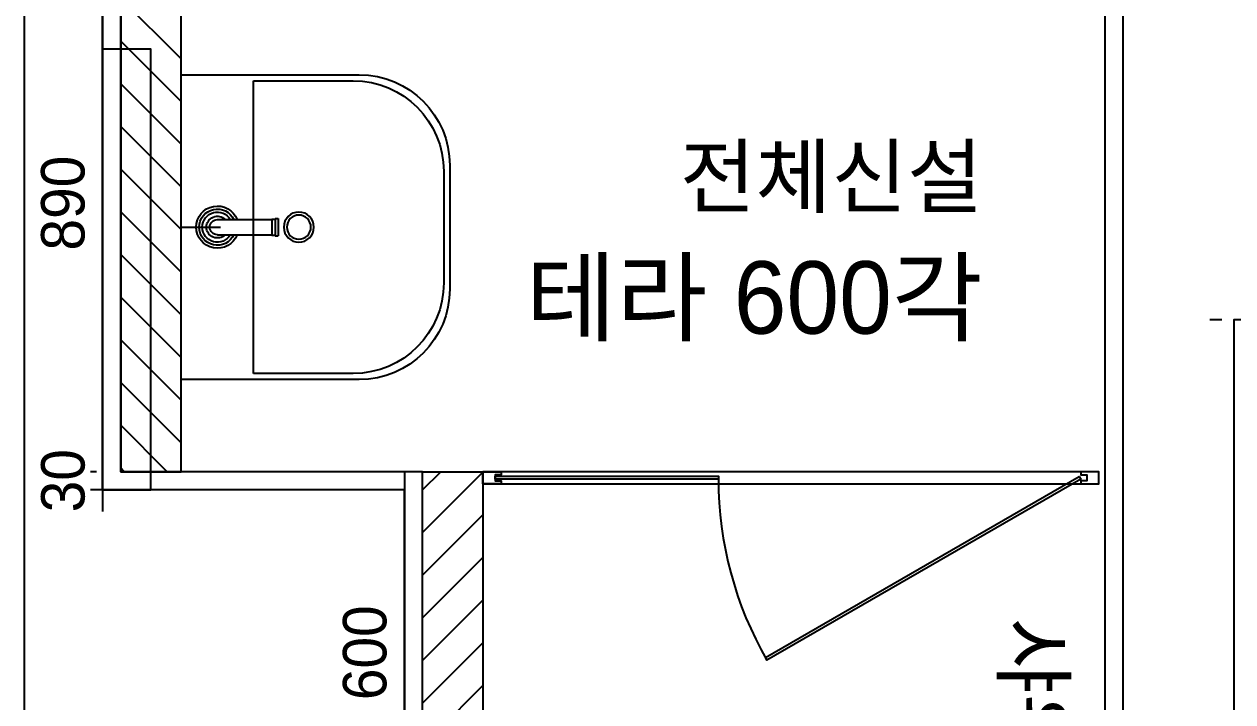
# Model space of a CAD drawing. Header units: millimetres. Extents: x 346859 to 753976, y -86090 to 5333.
# Drawn here: x 401508 to 403510, y -19496 to -18373 of the extents above; entities that cross this region are included whole.
import ezdxf

# ---------------------------------------------------------------- set-up
doc = ezdxf.new("R2010")
doc.units = ezdxf.units.MM
doc.header["$LTSCALE"] = 60
for name, color, linetype in [('0-ELC TEXT', 7, 'Continuous'), ('03-WAL NEW', 3, 'Continuous'), ('07-DIM WAL', 5, 'Continuous'), ('2CONTINUOUS', 2, 'Continuous'), ('ac-wall-fin', 3, 'Continuous'), ('CO-BATH', 6, 'Continuous'), ('HAT', 8, 'Continuous'), ('설비', 140, 'Continuous')]:
    doc.layers.add(name, color=color, linetype=linetype)
doc.styles.add('YOURNAME', font='HY울릉도M.TTF')
doc.styles.add('코레일둥고', font='Korail_Round_Gothic_Medium.ttf')
doc.dimstyles.new('40', dxfattribs={"dimscale": 40, "dimtxt": 1.8, "dimasz": 0.9, "dimexe": 0.5, "dimexo": 1, "dimgap": 0.7, "dimtad": 1, "dimdec": 0, "dimzin": 0, "dimdsep": 46, "dimtxsty": 'YOURNAME', "dimblk": 'NONE', "dimcen": 0, "dimclrd": 1, "dimclre": 1, "dimclrt": 7, "dimadec": 0, "dimazin": 0, "dimtfac": 1, "dimtdec": 0, "dimtix": 1, "dimtmove": 2, "dimatfit": 3, "dimldrblk": 'NONE', "dimfxl": 1, "dimtolj": 1, "dimtzin": 0, "dimarcsym": 0})

# ---------------------------------------------------------------- blocks, each defined once
blk = doc.blocks.new('VUSAUSEH')
at = {"layer": '2CONTINUOUS'}
for points in [[(403947.2, 36495.2), (403512.2, 36495.2), (403512.2, 38315.2), (403918.2, 38315.2), (403918.2, 38415.2), (403528.2, 38415.2), (403528.2, 38880.2), (403328.2, 38880.2), (403328.2, 37103.2), (402138.2, 37103.2), (402138.2, 38033.2), (401638.2, 38033.2), (401638.2, 39583.2), (403860.2, 39583.2), (403860.2, 39783.2), (401708.2, 39783.2), (401708.2, 43945.2)], [(401508.2, 44145.2), (401508.2, 36948.2), (403328.2, 36948.2), (403328.2, 36200.2), (403947.2, 36200.2), (403947.2, 36495.2)]]:
    blk.add_lwpolyline(points, dxfattribs=at)
blk.add_lwpolyline([(401638.2, 38033.2), (401718.2, 38033.2), (401718.2, 38763.2), (401638.2, 38763.2)], close=True, dxfattribs=at)
blk = doc.blocks.new('B-003')
blk.add_line((0, 0), (0, -65))
at = {"layer": 'CO-BATH'}
for p, q in [((-252.5, 0), (-252.5, -295)), ((252.5, 0), (-252.5, 0)), ((252.5, -295), (252.5, 0)), ((-102.5, -445), (102.5, -445))]:
    blk.add_line(p, q, dxfattribs=at)
at = {"layer": 'CO-BATH', "color": 8}
for p, q in [((-12.5, -60), (-12.5, -150.5)), ((12.5, -60), (12.5, -150.5)), ((-242.5, -120), (-242.5, -285)), ((242.5, -120), (-242.5, -120)), ((242.5, -285), (242.5, -120)), ((-14.5, -155.5), (-14.5, -160.5)), ((-13.5, -150.5), (-13.5, -155.5)), ((13.5, -150.5), (13.5, -155.5)), ((14.5, -155.5), (14.5, -160.5)), ((-14.5, -160.5), (14.5, -160.5)), ((-92.5, -435), (92.5, -435))]:
    blk.add_line(p, q, dxfattribs=at)
at = {"layer": 'CO-BATH', "color": 251}
for p, q in [((-14.5, -155.5), (14.5, -155.5)), ((-13.5, -150.5), (13.5, -150.5))]:
    blk.add_line(p, q, dxfattribs=at)
at = {"layer": 'CO-BATH', "color": 8}
blk.add_circle((0, -195), 25, dxfattribs=at)
at = {"layer": 'CO-BATH', "color": 251}
blk.add_circle((0, -195), 20, dxfattribs=at)
at = {"layer": 'CO-BATH', "color": 8}
for centre, radius, start, end in [((0, -60), 35, 290.9248, 249.0751), ((0, -60), 12.5, 360, 180), ((-92.5, -285), 150, 180, 270), ((92.5, -285), 150, 270, 0)]:
    blk.add_arc(centre, radius, start, end, dxfattribs=at)
at = {"layer": 'CO-BATH', "color": 251}
for radius, start, end in [(30, 294.6243, 245.3757), (25, 300, 240), (18, 313.9829, 226.017)]:
    blk.add_arc((0, -60), radius, start, end, dxfattribs=at)
at = {"layer": 'CO-BATH'}
for centre, start, end in [((-102.5, -295), 180, 270), ((102.5, -295), 270, 0)]:
    blk.add_arc(centre, 150, start, end, dxfattribs=at)
blk = doc.blocks.new('*D48')
at = {"layer": '07-DIM WAL', "color": 1, "lineweight": -2, "transparency": 16777216}
for p, q in [((403472.2, -18862.4), (403492.2, -18862.4)), ((403512.2, -20682.4), (403512.2, -18862.4)), ((403472.2, -20682.4), (403492.2, -20682.4))]:
    blk.add_line(p, q, dxfattribs=at)
at = {"layer": 'Defpoints', "color": 0, "transparency": 16777216}
for p in [(403512.2, -18862.4), (403512.2, -18862.4), (403512.2, -20682.4)]:
    blk.add_point(p, dxfattribs=at)
at = {"layer": '07-DIM WAL', "color": 7, "transparency": 16777216, "insert": (403446.7, -19772.4), "char_height": 72, "attachment_point": 5, "rotation": 90, "style": 'YOURNAME'}
blk.add_mtext('\\A1;1820', dxfattribs=at)
blk = doc.blocks.new('_None')
blk = doc.blocks.new('*D219')
at = {"layer": '07-DIM WAL', "color": 1, "lineweight": -2, "transparency": 16777216}
for p, q in [((401628.2, -18224.4), (401618.2, -18224.4)), ((401638.2, -18224.4), (401638.2, -19114.4)), ((401628.2, -19114.4), (401618.2, -19114.4))]:
    blk.add_line(p, q, dxfattribs=at)
at = {"layer": 'Defpoints', "color": 0, "transparency": 16777216}
for p in [(401668.2, -18224.4), (401638.2, -19114.4), (401668.2, -19114.4)]:
    blk.add_point(p, dxfattribs=at)
at = {"layer": '07-DIM WAL', "color": 7, "transparency": 16777216, "insert": (401572.7, -18669.4), "char_height": 72, "attachment_point": 5, "rotation": 90, "style": 'YOURNAME'}
blk.add_mtext('\\A1;890', dxfattribs=at)
blk = doc.blocks.new('*D220')
at = {"layer": '07-DIM WAL', "color": 1, "lineweight": -2, "transparency": 16777216}
for p, q in [((401638.2, -19078.4), (401638.2, -19180.4)), ((401628.2, -19114.4), (401618.2, -19114.4)), ((401638.2, -19144.4), (401618.2, -19144.4))]:
    blk.add_line(p, q, dxfattribs=at)
at = {"layer": 'Defpoints', "color": 0, "transparency": 16777216}
for p in [(401668.2, -19114.4), (401638.2, -19144.4), (401678.2, -19144.4)]:
    blk.add_point(p, dxfattribs=at)
at = {"layer": '07-DIM WAL', "color": 7, "transparency": 16777216, "insert": (401572.8, -19129.4), "char_height": 72, "attachment_point": 5, "rotation": 90, "style": 'YOURNAME'}
blk.add_mtext('\\A1;30', dxfattribs=at)
blk = doc.blocks.new('*D221')
at = {"layer": '07-DIM WAL', "color": 1, "lineweight": -2, "transparency": 16777216}
for p, q in [((402128.2, -19114.4), (402118.2, -19114.4)), ((402138.2, -19114.4), (402138.2, -19714.4)), ((402128.2, -19714.4), (402118.2, -19714.4))]:
    blk.add_line(p, q, dxfattribs=at)
at = {"layer": 'Defpoints', "color": 0, "transparency": 16777216}
for p in [(402168.2, -19114.4), (402138.2, -19714.4), (402168.2, -19714.4)]:
    blk.add_point(p, dxfattribs=at)
at = {"layer": '07-DIM WAL', "color": 7, "transparency": 16777216, "insert": (402072.7, -19414.4), "char_height": 72, "attachment_point": 5, "rotation": 90, "style": 'YOURNAME'}
blk.add_mtext('\\A1;600', dxfattribs=at)

msp = doc.modelspace()

# ---------------------------------------------------------------- hatches: boundary and pattern name
at = {"layer": '03-WAL NEW'}
h = msp.add_hatch(dxfattribs=at)
h.set_pattern_fill('_USER', color=256, scale=50, angle=45, pattern_type=0)
h.set_pattern_definition([(45, (-40, -57192.6), (-35.355339, 35.355339), [])])
h.paths.add_polyline_path([(402268.2, -19714.4), (402168.2, -19714.4), (402168.2, -19114.4), (402268.2, -19114.4)])
at = {"layer": 'HAT'}
h = msp.add_hatch(dxfattribs=at)
h.set_pattern_fill('_USER', color=256, scale=50, angle=315, pattern_type=0)
h.set_pattern_definition([(315, (368790.054, 381606.773), (35.355339, 35.355339), [])])
h.paths.add_polyline_path([(401668.2, -18224.4), (401768.2, -18224.4), (401768.2, -19114.4), (401668.2, -19114.4)])

# ---------------------------------------------------------------- linework, layer by layer
at = {"layer": '03-WAL NEW'}
msp.add_lwpolyline([(401668.2, -17624.4), (401668.2, -19114.4), (401768.2, -19114.4), (401768.2, -17624.4), (401668.2, -17624.4)], dxfattribs=at)
msp.add_lwpolyline([(402268.2, -19714.4), (402168.2, -19714.4), (402168.2, -19114.4), (402268.2, -19114.4)], close=True, dxfattribs=at)
at = {"layer": 'ac-wall-fin', "color": 4}
msp.add_lwpolyline([(403298.2, -18297.4), (403298.2, -20044.4), (402168.2, -20044.4), (402168.2, -19114.4), (401668.2, -19114.4), (401668.2, -17624.4), (403328.2, -17624.4)], dxfattribs=at)
at = {"layer": 'CO-BATH', "color": 251}
msp.add_lwpolyline([(402268.2, -19134.4), (403288.2, -19134.4), (403288.2, -19114.4), (402268.2, -19114.4)], close=True, dxfattribs=at)
at = {"layer": 'CO-BATH'}
for points in [[(402268.2, -19114.4), (402298.2, -19114.4), (402298.2, -19119.4), (402288.2, -19119.4), (402288.2, -19129.4), (402298.2, -19129.4), (402298.2, -19134.4), (402268.2, -19134.4)], [(403288.2, -19114.4), (403258.2, -19114.4), (403258.2, -19119.4), (403268.2, -19119.4), (403268.2, -19129.4), (403258.2, -19129.4), (403258.2, -19134.4), (403288.2, -19134.4)], [(402288.2, -19121.9), (402658.2, -19121.9), (402658.2, -19126.9), (402288.2, -19126.9)], [(402736.1, -19422.6), (403255.7, -19122.6), (403258.2, -19126.9), (402738.6, -19426.9)]]:
    msp.add_lwpolyline(points, close=True, dxfattribs=at)
msp.add_arc((403258.2, -19126.9), 600, 180, 210, dxfattribs=at)

# ---------------------------------------------------------------- block references
msp.add_blockref('VUSAUSEH', (0, -57177.6))
at = {"layer": '07-DIM WAL', "xscale": -1, "rotation": 89.99999999999987}
msp.add_blockref('B-003', (401768.2, -18709.2), dxfattribs=at)

# ---------------------------------------------------------------- texts
at = {"layer": '0-ELC TEXT', "style": '코레일둥고'}
msp.add_text('전체신설', height=100, dxfattribs=at).set_placement((402594.2, -18675.1))
msp.add_text('샤워부스', height=100, rotation=270, dxfattribs=at).set_placement((403129.9, -19356.7))
at = {"layer": '설비', "color": 140, "style": '코레일둥고'}
msp.add_text('테라 600각', height=120, dxfattribs=at).set_placement((402338.7, -18885.7))

# ---------------------------------------------------------------- dimensions: what is measured, and where the dimension line sits
at = {"layer": '07-DIM WAL'}
for base, p1, p2, picture, middle in [((401638.2, -19114.4), (401668.2, -18224.4), (401668.2, -19114.4), '*D219', (401572.7, -18669.4)), ((401638.2, -19144.4), (401668.2, -19114.4), (401678.2, -19144.4), '*D220', (401572.8, -19129.4)), ((402138.2, -19714.4), (402168.2, -19114.4), (402168.2, -19714.4), '*D221', (402072.7, -19414.4))]:
    dim = msp.add_linear_dim(base=base, p1=p1, p2=p2, angle=90, dimstyle='40', dxfattribs=at)
    dim.commit()
    dim.dimension.update_dxf_attribs({"geometry": picture, "text_midpoint": middle})
dim = msp.add_linear_dim(base=(403512.2, -18862.4), p1=(403512.2, -20682.4), p2=(403512.2, -18862.4), angle=90, dimstyle='40', override={"dimtfill": 0}, dxfattribs=at)
dim.commit()
dim.dimension.update_dxf_attribs({"geometry": '*D48', "text_midpoint": (403446.7, -19772.4)})

doc.saveas('drawing.dxf')
